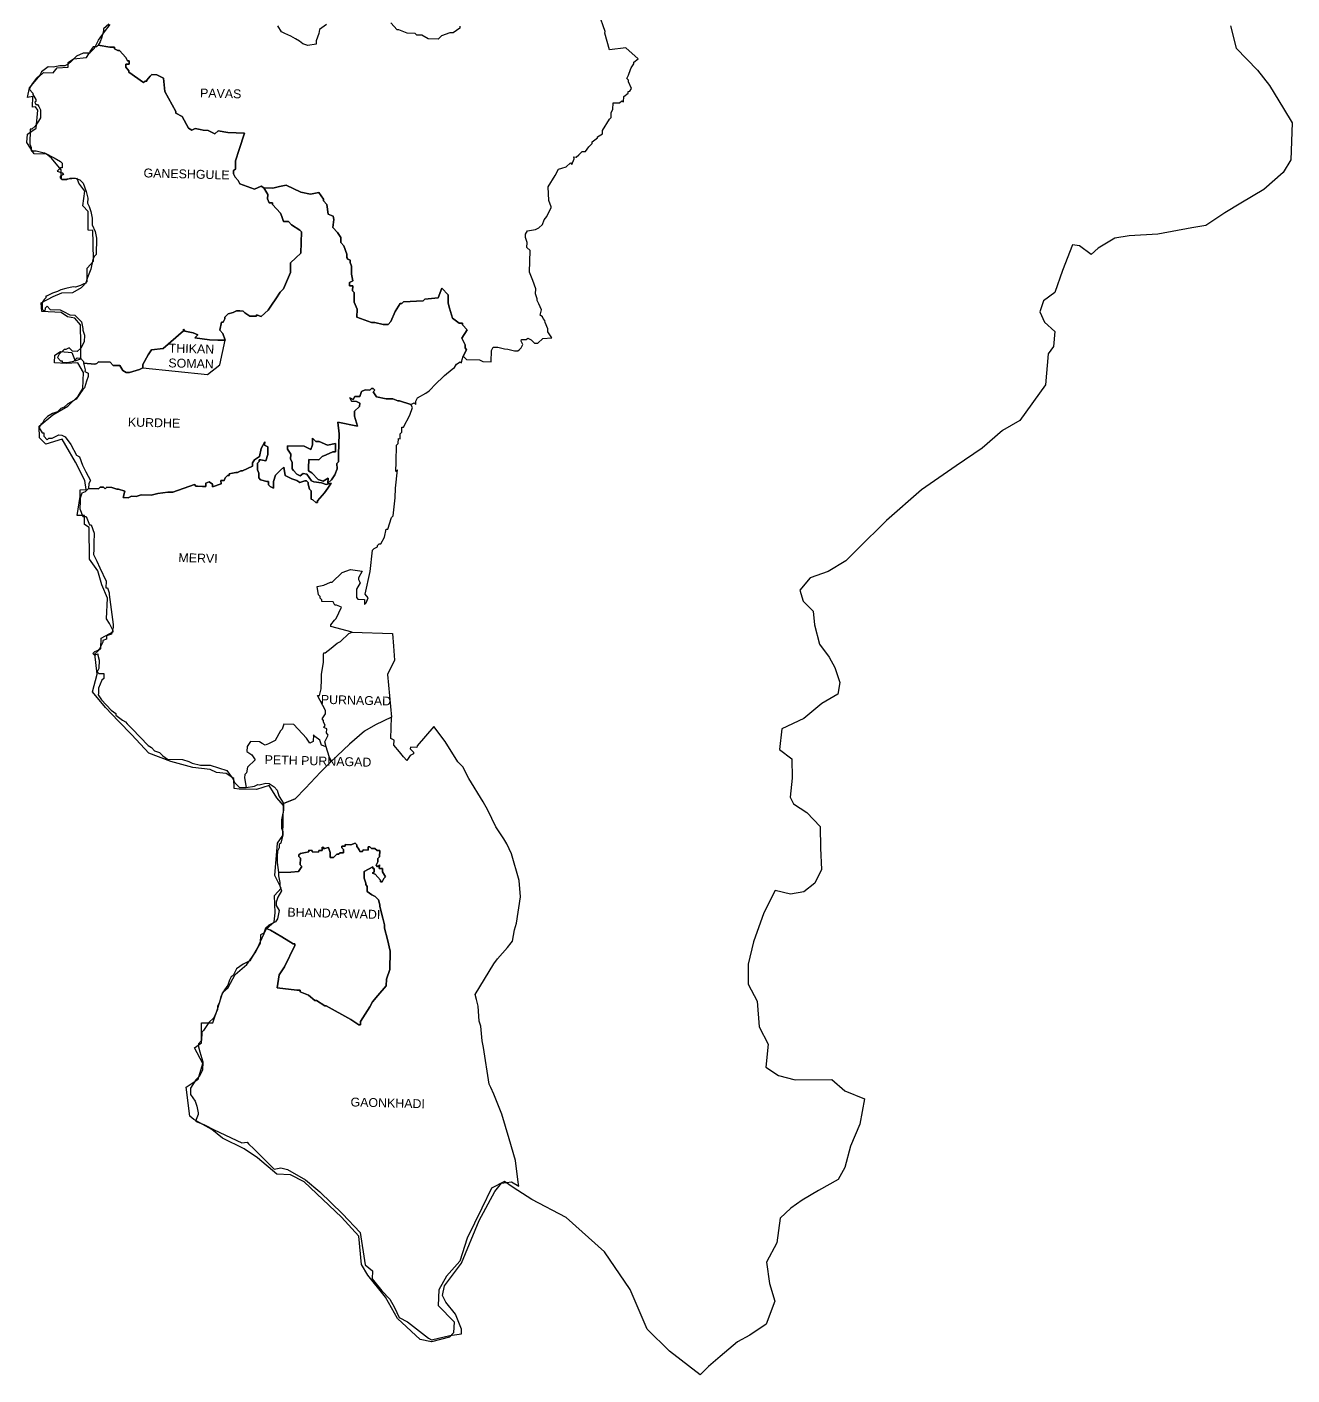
# Model space of a CAD drawing. Header units: metres. Extents: x 306399 to 345774, y 1851529 to 1914552.
# Drawn here: x 316627 to 331460, y 1851923 to 1867735 of the extents above; entities that cross this region are included whole.
import ezdxf

# ---------------------------------------------------------------- set-up
doc = ezdxf.new("R2010")
doc.units = ezdxf.units.M
doc.header["$MEASUREMENT"] = 0
for name, color, linetype in [('TALUKA BOUNDRY', 150, 'Continuous'), ('VILLAGE BOUNDRY', 5, 'Continuous'), ('VILLAGE NAME', 1, 'Continuous')]:
    doc.layers.add(name, color=color, linetype=linetype)
doc.styles.get("Standard").update_dxf_attribs({"font": 'arial.ttf'})

# ---------------------------------------------------------------- blocks, each defined once
blk = doc.blocks.new('57485')
at = {"layer": 'TALUKA BOUNDRY'}
blk.add_polyline3d([(331494, 1868112, 0), (331565, 1867852, 0), (331818, 1867601, 0), (331963, 1867421, 0), (332133, 1867154, 0), (332236, 1866991, 0), (332232, 1866555, 0), (332142, 1866404, 0), (331922, 1866200, 0), (331655, 1866035, 0), (331471, 1865917, 0), (331251, 1865767, 0), (331084, 1865736, 0), (330687, 1865652, 0), (330353, 1865628, 0), (330186, 1865597, 0), (329992, 1865474, 0), (329913, 1865399, 0), (329773, 1865497, 0), (329690, 1865508, 0), (329578, 1865205, 0), (329493, 1864946, 0), (329362, 1864844, 0), (329324, 1864715, 0), (329380, 1864595, 0), (329505, 1864486, 0), (329493, 1864313, 0), (329429, 1864224, 0), (329406, 1863861, 0), (329115, 1863436, 0), (328911, 1863313, 0), (328680, 1863104, 0), (328376, 1862890, 0), (327977, 1862600, 0), (327573, 1862233, 0), (327241, 1861889, 0), (327105, 1861749, 0), (326900, 1861621, 0), (326691, 1861542, 0), (326575, 1861396, 0), (326616, 1861266, 0), (326735, 1861151, 0), (326754, 1860994, 0), (326815, 1860765, 0), (326934, 1860618, 0), (327000, 1860498, 0), (327062, 1860324, 0), (327045, 1860184, 0), (326856, 1860070, 0), (326651, 1859893, 0), (326395, 1859765, 0), (326372, 1859522, 0), (326517, 1859415, 0), (326526, 1859188, 0), (326508, 1858966, 0), (326549, 1858890, 0), (326705, 1858791, 0), (326865, 1858627, 0), (326874, 1858373, 0), (326892, 1858123, 0), (326818, 1857962, 0), (326692, 1857860, 0), (326535, 1857828, 0), (326353, 1857867, 0), (326226, 1857602, 0), (326113, 1857262, 0), (326054, 1856997, 0), (326057, 1856764, 0), (326170, 1856567, 0), (326199, 1856264, 0), (326307, 1856063, 0), (326284, 1855792, 0), (326434, 1855699, 0), (326632, 1855654, 0), (327060, 1855666, 0), (327215, 1855533, 0), (327449, 1855444, 0), (327400, 1855147, 0), (327294, 1854888, 0), (327234, 1854634, 0), (327160, 1854493, 0), (326929, 1854360, 0), (326741, 1854242, 0), (326609, 1854146, 0), (326488, 1854028, 0), (326455, 1853738, 0), (326338, 1853507, 0), (326378, 1853257, 0), (326444, 1853051, 0), (326348, 1852781, 0), (326159, 1852647, 0), (326017, 1852567, 0), (325818, 1852390, 0), (325681, 1852271, 0), (325586, 1852169, 0), (325223, 1852442, 0), (324954, 1852694, 0), (324744, 1853156, 0), (324435, 1853591, 0), (323979, 1853985, 0), (323574, 1854189, 0), (323351, 1854326, 0), (323247, 1854392, 0), (323095, 1854312, 0), (322989, 1854074, 0), (322824, 1853718, 0), (322743, 1853448, 0), (322591, 1853271, 0), (322501, 1853109, 0), (322499, 1852925, 0), (322690, 1852734, 0), (322684, 1852608, 0), (322637, 1852555, 0), (322428, 1852497, 0), (322297, 1852519, 0), (322023, 1852760, 0), (321879, 1853010, 0), (321667, 1853261, 0), (321590, 1853386, 0), (321551, 1853718, 0), (321344, 1853937, 0), (321122, 1854140, 0), (320899, 1854342, 0), (320738, 1854420, 0), (320576, 1854426, 0), (320348, 1854612, 0), (320188, 1854717, 0), (319933, 1854838, 0), (319803, 1854937, 0), (319590, 1855047, 0), (319544, 1855085, 0), (319495, 1855424, 0), (319634, 1855523, 0), (319685, 1855706, 0), (319582, 1855889, 0), (319663, 1855948, 0), (319660, 1856183, 0), (319793, 1856185, 0), (319847, 1856358, 0), (319903, 1856547, 0), (319964, 1856606, 0), (320043, 1856758, 0), (320177, 1856879, 0), (320280, 1857029, 0), (320352, 1857195, 0), (320400, 1857305, 0), (320487, 1857386, 0), (320498, 1857491, 0), (320487, 1857695, 0), (320560, 1857781, 0), (320483, 1857928, 0), (320508, 1858310, 0), (320568, 1858399, 0), (320569, 1858751, 0), (320489, 1858839, 0), (320399, 1858984, 0), (320249, 1858931, 0), (320046, 1858933, 0), (319989, 1858938, 0), (319982, 1859058, 0), (319891, 1859113, 0), (319779, 1859124, 0), (319701, 1859157, 0), (319498, 1859175, 0), (319240, 1859241, 0), (318978, 1859334, 0), (318776, 1859544, 0), (318618, 1859702, 0), (318461, 1859861, 0), (318306, 1860041, 0), (318357, 1860249, 0), (318325, 1860487, 0), (318391, 1860549, 0), (318395, 1860671, 0), (318539, 1860751, 0), (318490, 1860844, 0), (318454, 1860898, 0), (318461, 1861142, 0), (318390, 1861297, 0), (318339, 1861461, 0), (318238, 1861597, 0), (318226, 1861966, 0), (318171, 1862000, 0), (318170, 1862106, 0), (318086, 1862104, 0), (318117, 1862329, 0), (318112, 1862407, 0), (318185, 1862412, 0), (318168, 1862518, 0), (318053, 1862730, 0), (317937, 1862922, 0), (317891, 1862995, 0), (317702, 1862935, 0), (317625, 1863008, 0), (317618, 1863144, 0), (317776, 1863278, 0), (317949, 1863385, 0), (318070, 1863505, 0), (318123, 1863597, 0), (318124, 1863784, 0), (318057, 1863897, 0), (317919, 1863884, 0), (317784, 1863888, 0), (317784, 1863980, 0), (317853, 1864026, 0), (317983, 1864014, 0), (318026, 1863919, 0), (318092, 1863942, 0), (318088, 1864118, 0), (318080, 1864340, 0), (318012, 1864417, 0), (317927, 1864434, 0), (317849, 1864481, 0), (317622, 1864489, 0), (317615, 1864592, 0), (317751, 1864666, 0), (317853, 1864714, 0), (317984, 1864718, 0), (318081, 1864780, 0), (318147, 1864852, 0), (318143, 1865009, 0), (318219, 1865093, 0), (318210, 1865307, 0), (318204, 1865451, 0), (318149, 1865455, 0), (318143, 1865671, 0), (318081, 1865739, 0), (318101, 1865910, 0), (318026, 1866003, 0), (318008, 1866057, 0), (317823, 1866040, 0), (317819, 1866154, 0), (317700, 1866288, 0), (317641, 1866334, 0), (317495, 1866338, 0), (317410, 1866466, 0), (317416, 1866564, 0), (317513, 1866636, 0), (317530, 1866848, 0), (317502, 1866886, 0), (317468, 1866883, 0), (317469, 1867008, 0), (317404, 1866995, 0), (317426, 1867109, 0), (317531, 1867238, 0), (317589, 1867294, 0), (317701, 1867291, 0), (317748, 1867350, 0), (317874, 1867362, 0), (317874, 1867416, 0), (317935, 1867459, 0), (318088, 1867480, 0), (318115, 1867523, 0), (318178, 1867591, 0), (318223, 1867685, 0), (318292, 1867782, 0), (318358, 1867871, 0)], dxfattribs=at)
at = {"layer": 'VILLAGE BOUNDRY'}
for points in [[(322459, 1867930), (322459, 1867910), (322382, 1867853), (322343, 1867853), (322246, 1867815), (322207, 1867776), (322091, 1867777), (322014, 1867816), (321956, 1867817), (321937, 1867836), (321840, 1867837), (321744, 1867876), (321724, 1867876), (321647, 1867954)], [(320893, 1867919), (320815, 1867862), (320805, 1867813), (320776, 1867727), (320776, 1867688), (320679, 1867669), (320621, 1867689), (320583, 1867718), (320534, 1867747), (320477, 1867777), (320409, 1867806), (320370, 1867825), (320323, 1867893)], [(318341, 1867876), (318282, 1867818), (318282, 1867799), (318262, 1867721), (318243, 1867664), (318223, 1867625), (318358, 1867605), (318397, 1867605), (318416, 1867605), (318416, 1867585), (318455, 1867566), (318474, 1867566), (318551, 1867488), (318570, 1867449), (318589, 1867449), (318589, 1867410), (318551, 1867410), (318550, 1867372), (318589, 1867333), (318589, 1867314), (318762, 1867197), (318782, 1867216), (318801, 1867216), (318801, 1867225), (318840, 1867273), (318859, 1867293), (318917, 1867292), (318994, 1867253), (319013, 1867098), (319147, 1866866), (319147, 1866846), (319224, 1866807), (319301, 1866671), (319339, 1866652), (319378, 1866671), (319436, 1866661), (319474, 1866651), (319532, 1866651), (319610, 1866612), (319648, 1866650), (319764, 1866630), (319958, 1866629), (319899, 1866436), (319859, 1866301), (319859, 1866204), (319839, 1866185), (319839, 1866146), (319858, 1866108), (319896, 1866069), (319916, 1866030), (320089, 1865971), (320167, 1866009), (320196, 1865990), (320302, 1865989), (320380, 1866008), (320457, 1866027), (320631, 1865949), (320746, 1865928), (320843, 1865947), (320901, 1865870), (320901, 1865850), (320939, 1865811), (320958, 1865695), (321016, 1865676), (321025, 1865637), (321015, 1865540), (321073, 1865482), (321111, 1865424), (321111, 1865366), (321149, 1865327), (321187, 1865230), (321187, 1865191), (321197, 1865172), (321226, 1865162), (321225, 1865133), (321244, 1865094), (321244, 1864998), (321263, 1864920), (321224, 1864901), (321224, 1864862), (321262, 1864862), (321262, 1864804), (321281, 1864785), (321281, 1864669), (321319, 1864591), (321318, 1864494), (321492, 1864435), (321531, 1864435), (321627, 1864415), (321685, 1864415), (321715, 1864454), (321764, 1864569), (321822, 1864666), (321841, 1864666), (321861, 1864685), (322093, 1864703), (322112, 1864722), (322267, 1864740), (322307, 1864856), (322384, 1864778), (322383, 1864682), (322402, 1864624), (322440, 1864507), (322517, 1864449), (322556, 1864449), (322556, 1864429), (322613, 1864371), (322555, 1864275), (322593, 1864197), (322593, 1864159), (322612, 1864139), (322573, 1864062), (322611, 1864023), (322766, 1864022), (322804, 1864003), (322901, 1864002), (322902, 1864137), (322921, 1864176), (322979, 1864176), (323057, 1864156), (323095, 1864156), (323173, 1864136), (323211, 1864136), (323231, 1864155), (323250, 1864174), (323270, 1864213), (323251, 1864252), (323251, 1864271), (323309, 1864271), (323328, 1864290), (323367, 1864270), (323405, 1864231), (323444, 1864231), (323502, 1864289), (323609, 1864298), (323561, 1864366), (323561, 1864404), (323527, 1864475), (323523, 1864501), (323503, 1864521), (323494, 1864540), (323465, 1864560), (323481, 1864623), (323446, 1864695), (323427, 1864734), (323427, 1864753), (323408, 1864811), (323409, 1864869), (323371, 1864966), (323332, 1865063), (323334, 1865315), (323296, 1865353), (323296, 1865411), (323277, 1865470), (323277, 1865508), (323297, 1865547), (323393, 1865566), (323432, 1865585), (323471, 1865623), (323491, 1865681), (323520, 1865719), (323569, 1865826), (323569, 1865835), (323543, 1865907), (323532, 1866067), (323610, 1866202), (323649, 1866279), (323687, 1866289), (323736, 1866308), (323785, 1866356), (323804, 1866337), (323828, 1866402), (323825, 1866425), (323853, 1866423), (323882, 1866452), (323921, 1866491), (323959, 1866490), (323998, 1866548), (324037, 1866587), (324037, 1866606), (324096, 1866654), (324096, 1866664), (324154, 1866702), (324154, 1866741), (324232, 1866876), (324252, 1866895), (324252, 1866953), (324272, 1866991), (324272, 1867069), (324349, 1867068), (324374, 1867093), (324392, 1867081), (324398, 1867145), (324447, 1867184), (324447, 1867203), (324467, 1867208), (324486, 1867242), (324447, 1867319), (324447, 1867338), (324428, 1867358), (324448, 1867396), (324468, 1867464), (324477, 1867483), (324507, 1867531), (324507, 1867551), (324555, 1867589), (324407, 1867715), (324217, 1867688), (324161, 1867881), (324161, 1867901), (324084, 1868114)], [(318821, 1863851), (319579, 1863788), (319724, 1863905), (319780, 1864194)], [(321336, 1860801), (321809, 1860795), (321822, 1860644), (321837, 1860483), (321760, 1860313), (321814, 1859812)]]:
    blk.add_lwpolyline(points, dxfattribs=at)
for points in [[(319958, 1866629), (319764, 1866630), (319648, 1866650), (319610, 1866612), (319532, 1866651), (319474, 1866651), (319436, 1866661), (319378, 1866671), (319339, 1866652), (319301, 1866671), (319224, 1866807), (319147, 1866846), (319147, 1866866), (319013, 1867098), (318994, 1867253), (318917, 1867292), (318859, 1867293), (318840, 1867273), (318801, 1867225), (318801, 1867216), (318782, 1867216), (318762, 1867197), (318589, 1867314), (318589, 1867333), (318550, 1867372), (318551, 1867410), (318589, 1867410), (318589, 1867449), (318570, 1867449), (318551, 1867488), (318474, 1867566), (318455, 1867566), (318416, 1867585), (318416, 1867605), (318397, 1867605), (318358, 1867605), (318223, 1867625), (318204, 1867606), (318165, 1867606), (318126, 1867548), (318126, 1867529), (318049, 1867529), (317971, 1867491), (317913, 1867433), (317874, 1867395), (317835, 1867376), (317777, 1867376), (317700, 1867357), (317642, 1867358), (317564, 1867300), (317544, 1867261), (317505, 1867223), (317457, 1867156), (317427, 1867107), (317427, 1867088), (317466, 1867049), (317466, 1867030), (317504, 1866972), (317504, 1866952), (317494, 1866943), (317504, 1866914), (317523, 1866914), (317542, 1866894), (317561, 1866855), (317561, 1866759), (317541, 1866720), (317502, 1866662), (317463, 1866624), (317444, 1866624), (317443, 1866450), (317462, 1866411), (317462, 1866372), (317520, 1866372), (317597, 1866352), (317617, 1866352), (317732, 1866294), (317809, 1866254), (317829, 1866235), (317828, 1866177), (317809, 1866177), (317770, 1866139), (317828, 1866119), (317847, 1866100), (317808, 1866080), (317808, 1866061), (317827, 1866042), (317885, 1866041), (317924, 1866061), (317982, 1866060), (318040, 1866040), (318079, 1866002), (318117, 1865905), (318136, 1865827), (318135, 1865769), (318154, 1865730), (318173, 1865672), (318192, 1865595), (318192, 1865518), (318230, 1865440), (318249, 1865363), (318248, 1865169), (318228, 1865150), (318209, 1865111), (318189, 1864996), (318150, 1864899), (318130, 1864822), (318111, 1864822), (318072, 1864803), (318014, 1864784), (317985, 1864784), (317898, 1864765), (317840, 1864746), (317801, 1864727), (317743, 1864708), (317675, 1864670), (317665, 1864670), (317665, 1864650), (317646, 1864631), (317626, 1864593), (317626, 1864515), (317645, 1864496), (317664, 1864515), (317664, 1864534), (317684, 1864554), (317722, 1864515), (317838, 1864514), (317877, 1864495), (317954, 1864455), (318012, 1864455), (318089, 1864377), (318108, 1864300), (318108, 1864281), (318127, 1864222), (318126, 1864145), (318087, 1864068), (318048, 1864030), (317990, 1864030), (317952, 1864069), (317913, 1864050), (317894, 1864050), (317835, 1863992), (317816, 1863954), (317854, 1863915), (317873, 1863915), (317873, 1863895), (317931, 1863895), (318009, 1863914), (318048, 1863952), (318086, 1863952), (318125, 1863913), (318125, 1863894), (318257, 1863885), (318279, 1863893), (318299, 1863912), (318434, 1863911), (318473, 1863872), (318550, 1863872), (318588, 1863814), (318627, 1863794), (318666, 1863794), (318782, 1863832), (318821, 1863851), (318821, 1863890), (318879, 1864006), (318918, 1864063), (319054, 1864082), (319287, 1864293), (319287, 1864313), (319306, 1864293), (319403, 1864273), (319458, 1864251), (319422, 1864215), (319509, 1864207), (319596, 1864195), (319693, 1864194), (319780, 1864194), (319751, 1864271), (319713, 1864310), (319732, 1864407), (319752, 1864407), (319771, 1864445), (319771, 1864465), (319810, 1864503), (319868, 1864522), (319907, 1864541), (319946, 1864541), (319985, 1864541), (320004, 1864521), (320062, 1864482), (320139, 1864482), (320139, 1864501), (320197, 1864481), (320275, 1864558), (320314, 1864616), (320362, 1864693), (320411, 1864770), (320450, 1864809), (320529, 1865002), (320529, 1865118), (320588, 1865175), (320646, 1865233), (320647, 1865484), (320628, 1865504), (320532, 1865562), (320493, 1865601), (320455, 1865601), (320435, 1865602), (320416, 1865660), (320397, 1865698), (320301, 1865796), (320301, 1865815), (320262, 1865815), (320243, 1865864), (320244, 1865912), (320196, 1865990), (320167, 1866009), (320089, 1865971), (319916, 1866030), (319896, 1866069), (319858, 1866108), (319839, 1866146), (319839, 1866185), (319859, 1866204), (319859, 1866301), (319899, 1866436)], [(320827, 1863066), (320865, 1863028), (320904, 1863027), (321001, 1862988), (321097, 1863007), (321097, 1862910), (321068, 1862910), (320990, 1862872), (320942, 1862853), (320922, 1862834), (320903, 1862815), (320787, 1862815), (320786, 1862719), (320786, 1862680), (320825, 1862660), (320902, 1862583), (320959, 1862563), (321018, 1862601), (321017, 1862543), (321056, 1862582), (321096, 1862640), (321120, 1862711), (321115, 1862775), (321135, 1862794), (321135, 1862881), (321137, 1863123), (321118, 1863258), (321350, 1863218), (321312, 1863334), (321312, 1863392), (321371, 1863450), (321371, 1863489), (321332, 1863508), (321274, 1863509), (321255, 1863547), (321294, 1863528), (321313, 1863566), (321371, 1863566), (321391, 1863624), (321430, 1863643), (321488, 1863643), (321507, 1863662), (321526, 1863662), (321546, 1863642), (321526, 1863623), (321565, 1863565), (321680, 1863545), (321758, 1863545), (321816, 1863525), (321835, 1863525), (321970, 1863485), (322009, 1863504), (322028, 1863485), (322028, 1863524), (322048, 1863562), (322145, 1863620), (322184, 1863648), (322203, 1863668), (322242, 1863716), (322359, 1863831), (322446, 1863908), (322475, 1863927), (322495, 1863966), (322540, 1863994), (322553, 1863985), (322563, 1864023), (322573, 1864062), (322612, 1864139), (322593, 1864159), (322593, 1864197), (322555, 1864275), (322613, 1864371), (322556, 1864429), (322556, 1864449), (322517, 1864449), (322440, 1864507), (322402, 1864624), (322383, 1864682), (322384, 1864778), (322307, 1864856), (322267, 1864740), (322112, 1864722), (322093, 1864703), (321861, 1864685), (321841, 1864666), (321822, 1864666), (321764, 1864569), (321715, 1864454), (321685, 1864415), (321627, 1864415), (321531, 1864435), (321492, 1864435), (321318, 1864494), (321319, 1864591), (321281, 1864669), (321281, 1864785), (321262, 1864804), (321262, 1864862), (321224, 1864862), (321224, 1864901), (321263, 1864920), (321244, 1864998), (321244, 1865094), (321225, 1865133), (321226, 1865162), (321197, 1865172), (321187, 1865191), (321187, 1865230), (321149, 1865327), (321111, 1865366), (321111, 1865424), (321073, 1865482), (321015, 1865540), (321025, 1865637), (321016, 1865676), (320958, 1865695), (320939, 1865811), (320901, 1865850), (320901, 1865870), (320843, 1865947), (320746, 1865928), (320631, 1865949), (320457, 1866027), (320380, 1866008), (320302, 1865989), (320196, 1865990), (320244, 1865912), (320243, 1865864), (320262, 1865815), (320301, 1865815), (320301, 1865796), (320397, 1865698), (320416, 1865660), (320435, 1865602), (320455, 1865601), (320493, 1865601), (320532, 1865562), (320628, 1865504), (320647, 1865484), (320646, 1865233), (320588, 1865175), (320529, 1865118), (320529, 1865002), (320450, 1864809), (320411, 1864770), (320362, 1864693), (320314, 1864616), (320275, 1864558), (320197, 1864481), (320139, 1864501), (320139, 1864482), (320062, 1864482), (320004, 1864521), (319985, 1864541), (319946, 1864541), (319907, 1864541), (319868, 1864522), (319810, 1864503), (319771, 1864465), (319771, 1864445), (319752, 1864407), (319732, 1864407), (319713, 1864310), (319751, 1864271), (319780, 1864194), (319693, 1864194), (319596, 1864195), (319509, 1864207), (319422, 1864215), (319458, 1864251), (319403, 1864273), (319306, 1864293), (319287, 1864313), (319287, 1864293), (319054, 1864082), (318918, 1864063), (318879, 1864006), (318821, 1863890), (318821, 1863851), (318782, 1863832), (318666, 1863794), (318627, 1863794), (318588, 1863814), (318550, 1863872), (318473, 1863872), (318434, 1863911), (318299, 1863912), (318279, 1863893), (318257, 1863885), (318125, 1863894), (318144, 1863816), (318143, 1863797), (318182, 1863777), (318182, 1863739), (318162, 1863681), (318142, 1863604), (318123, 1863584), (318045, 1863469), (317948, 1863411), (317909, 1863373), (317870, 1863354), (317831, 1863315), (317773, 1863296), (317715, 1863258), (317676, 1863220), (317657, 1863181), (317637, 1863162), (317618, 1863123), (317656, 1863065), (317675, 1863065), (317675, 1863026), (317714, 1862987), (317733, 1863007), (317772, 1863006), (317849, 1863045), (317888, 1863044), (317926, 1863025), (317994, 1862937), (318061, 1862811), (318099, 1862792), (318137, 1862695), (318175, 1862617), (318233, 1862520), (318213, 1862482), (318213, 1862424), (318329, 1862423), (318349, 1862442), (318387, 1862442), (318406, 1862423), (318426, 1862442), (318484, 1862442), (318542, 1862422), (318561, 1862422), (318638, 1862402), (318619, 1862325), (318677, 1862325), (318715, 1862344), (318773, 1862343), (318831, 1862362), (318947, 1862362), (319025, 1862381), (319141, 1862399), (319199, 1862399), (319451, 1862494), (319470, 1862475), (319489, 1862475), (319547, 1862474), (319586, 1862474), (319586, 1862513), (319625, 1862532), (319664, 1862503), (319663, 1862474), (319765, 1862509), (319761, 1862550), (319799, 1862550), (319809, 1862579), (319838, 1862608), (319858, 1862608), (319858, 1862627), (319935, 1862646), (319955, 1862646), (319993, 1862665), (320013, 1862665), (320129, 1862722), (320129, 1862761), (320149, 1862800), (320207, 1862838), (320227, 1862934), (320267, 1863012), (320266, 1862973), (320304, 1862953), (320304, 1862866), (320285, 1862791), (320226, 1862799), (320207, 1862799), (320207, 1862780), (320187, 1862761), (320187, 1862683), (320206, 1862645), (320206, 1862587), (320225, 1862567), (320302, 1862547), (320321, 1862547), (320321, 1862509), (320340, 1862489), (320379, 1862470), (320379, 1862499), (320379, 1862547), (320399, 1862624), (320457, 1862682), (320496, 1862720), (320515, 1862623), (320592, 1862584), (320650, 1862565), (320689, 1862545), (320747, 1862564), (320766, 1862564), (320785, 1862545), (320785, 1862525), (320804, 1862467), (320823, 1862448), (320823, 1862351), (320842, 1862341), (320881, 1862312), (320900, 1862312), (320900, 1862331), (320978, 1862428), (321017, 1862485), (321056, 1862543), (320998, 1862524), (320940, 1862544), (320853, 1862554), (320824, 1862564), (320767, 1862641), (320724, 1862649), (320689, 1862622), (320651, 1862642), (320612, 1862681), (320593, 1862700), (320593, 1862778), (320574, 1862816), (320575, 1862874), (320536, 1862933), (320536, 1862971), (320730, 1862970), (320807, 1862931), (320827, 1862989)], [(321613, 1861805), (321613, 1861824), (321632, 1861844), (321651, 1861844), (321691, 1861921), (321710, 1862017), (321730, 1862017), (321769, 1862152), (321789, 1862172), (321809, 1862384), (321810, 1862500), (321830, 1862713), (321811, 1862693), (321812, 1862809), (321813, 1863003), (321832, 1863022), (321832, 1863080), (321852, 1863080), (321852, 1863138), (321872, 1863157), (321872, 1863215), (321891, 1863215), (321960, 1863360), (321989, 1863447), (321970, 1863485), (321835, 1863525), (321816, 1863525), (321758, 1863545), (321680, 1863545), (321565, 1863565), (321526, 1863623), (321546, 1863642), (321526, 1863662), (321507, 1863662), (321488, 1863643), (321430, 1863643), (321391, 1863624), (321371, 1863566), (321313, 1863566), (321294, 1863528), (321255, 1863547), (321274, 1863509), (321332, 1863508), (321371, 1863489), (321371, 1863450), (321312, 1863392), (321312, 1863334), (321350, 1863218), (321118, 1863258), (321137, 1863123), (321135, 1862881), (321135, 1862794), (321115, 1862775), (321120, 1862711), (321096, 1862640), (321056, 1862582), (321017, 1862543), (321018, 1862601), (320959, 1862563), (320902, 1862583), (320825, 1862660), (320786, 1862680), (320786, 1862719), (320787, 1862815), (320903, 1862815), (320922, 1862834), (320942, 1862853), (320990, 1862872), (321068, 1862910), (321097, 1862910), (321097, 1863007), (321001, 1862988), (320904, 1863027), (320865, 1863028), (320827, 1863066), (320827, 1862989), (320807, 1862931), (320730, 1862970), (320536, 1862971), (320536, 1862933), (320575, 1862874), (320574, 1862816), (320593, 1862778), (320593, 1862700), (320612, 1862681), (320651, 1862642), (320689, 1862622), (320724, 1862649), (320767, 1862641), (320824, 1862564), (320853, 1862554), (320940, 1862544), (320998, 1862524), (321056, 1862543), (321017, 1862485), (320978, 1862428), (320900, 1862331), (320900, 1862312), (320881, 1862312), (320842, 1862341), (320823, 1862351), (320823, 1862448), (320804, 1862467), (320785, 1862525), (320785, 1862545), (320766, 1862564), (320747, 1862564), (320689, 1862545), (320650, 1862565), (320592, 1862584), (320515, 1862623), (320496, 1862720), (320457, 1862682), (320399, 1862624), (320379, 1862547), (320379, 1862499), (320379, 1862470), (320340, 1862489), (320321, 1862509), (320321, 1862547), (320302, 1862547), (320225, 1862567), (320206, 1862587), (320206, 1862645), (320187, 1862683), (320187, 1862761), (320207, 1862780), (320207, 1862799), (320226, 1862799), (320285, 1862791), (320304, 1862866), (320304, 1862953), (320266, 1862973), (320267, 1863012), (320227, 1862934), (320207, 1862838), (320149, 1862800), (320129, 1862761), (320129, 1862722), (320013, 1862665), (319993, 1862665), (319955, 1862646), (319935, 1862646), (319858, 1862627), (319858, 1862608), (319838, 1862608), (319809, 1862579), (319799, 1862550), (319761, 1862550), (319765, 1862509), (319663, 1862474), (319664, 1862503), (319625, 1862532), (319586, 1862513), (319586, 1862474), (319547, 1862474), (319489, 1862475), (319470, 1862475), (319451, 1862494), (319199, 1862399), (319141, 1862399), (319025, 1862381), (318947, 1862362), (318831, 1862362), (318773, 1862343), (318715, 1862344), (318677, 1862325), (318619, 1862325), (318638, 1862402), (318561, 1862422), (318542, 1862422), (318484, 1862442), (318426, 1862442), (318406, 1862423), (318387, 1862442), (318349, 1862442), (318329, 1862423), (318213, 1862424), (318174, 1862385), (318135, 1862366), (318116, 1862308), (318116, 1862270), (318115, 1862183), (318153, 1862095), (318182, 1862095), (318192, 1862095), (318230, 1861998), (318249, 1861998), (318287, 1861901), (318287, 1861785), (318286, 1861708), (318286, 1861650), (318324, 1861572), (318363, 1861495), (318439, 1861340), (318439, 1861262), (318458, 1861262), (318477, 1861204), (318477, 1861185), (318533, 1860836), (318533, 1860798), (318513, 1860721), (318455, 1860702), (318455, 1860663), (318416, 1860644), (318416, 1860624), (318376, 1860547), (318357, 1860528), (318318, 1860509), (318299, 1860490), (318318, 1860470), (318337, 1860480), (318357, 1860489), (318357, 1860470), (318376, 1860412), (318375, 1860315), (318356, 1860277), (318375, 1860257), (318433, 1860257), (318433, 1860199), (318413, 1860180), (318374, 1860083), (318374, 1860025), (318373, 1860006), (318412, 1859948), (318527, 1859831), (318585, 1859792), (318585, 1859773), (318662, 1859714), (318700, 1859695), (318720, 1859675), (318777, 1859617), (318970, 1859422), (319008, 1859403), (319047, 1859364), (319104, 1859344), (319143, 1859306), (319201, 1859267), (319375, 1859266), (319452, 1859246), (319490, 1859226), (319587, 1859206), (319664, 1859206), (319703, 1859206), (319896, 1859147), (319973, 1859049), (319992, 1859011), (320050, 1858952), (320127, 1858952), (320224, 1858971), (320263, 1858990), (320282, 1858990), (320359, 1859009), (320398, 1859008), (320456, 1858969), (320494, 1858931), (320513, 1858863), (320571, 1858775), (320706, 1858833), (320823, 1858958), (320881, 1859025), (320998, 1859150), (321115, 1859275), (321058, 1859449), (321039, 1859507), (321078, 1859585), (321059, 1859614), (321059, 1859662), (321027, 1859675), (321040, 1859701), (321021, 1859740), (321021, 1859759), (321002, 1859778), (321041, 1859836), (321041, 1859875), (320945, 1860049), (320965, 1860049), (320984, 1860127), (320985, 1860243), (320985, 1860262), (320985, 1860301), (321005, 1860436), (321006, 1860494), (321006, 1860532), (321006, 1860552), (321025, 1860552), (321093, 1860609), (321161, 1860667), (321200, 1860686), (321297, 1860782), (321336, 1860801), (321085, 1860861), (321085, 1860880), (321124, 1860938), (321144, 1860957), (321203, 1861092), (321145, 1861112), (321125, 1861112), (321106, 1861151), (320971, 1861151), (320971, 1861171), (320952, 1861190), (320952, 1861210), (320933, 1861229), (320914, 1861326), (320991, 1861345), (321069, 1861383), (321088, 1861383), (321205, 1861498), (321302, 1861536), (321437, 1861516), (321398, 1861439), (321398, 1861420), (321417, 1861381), (321378, 1861304), (321377, 1861207), (321396, 1861188), (321474, 1861187), (321473, 1861129), (321493, 1861148), (321513, 1861206), (321479, 1861250), (321534, 1861516), (321554, 1861767), (321574, 1861786)], [(322968, 1858743), (322911, 1858840), (322738, 1859111), (322662, 1859247), (322604, 1859305), (322451, 1859538), (322316, 1859713), (322122, 1859482), (322121, 1859463), (322044, 1859463), (322044, 1859444), (322082, 1859405), (322082, 1859386), (322044, 1859366), (322005, 1859309), (321966, 1859348), (321918, 1859406), (321851, 1859484), (321851, 1859542), (321813, 1859561), (321814, 1859812), (321630, 1859717), (321504, 1859640), (321329, 1859487), (321115, 1859275), (320998, 1859150), (320881, 1859025), (320823, 1858958), (320706, 1858833), (320571, 1858775), (320570, 1858698), (320560, 1858640), (320550, 1858582), (320550, 1858486), (320569, 1858447), (320569, 1858408), (320549, 1858311), (320529, 1858292), (320529, 1858254), (320510, 1858215), (320509, 1858157), (320509, 1858080), (320527, 1857964), (320673, 1857972), (320760, 1857982), (320799, 1858039), (320779, 1858059), (320780, 1858136), (320761, 1858156), (320761, 1858175), (320780, 1858194), (320877, 1858213), (320877, 1858232), (320916, 1858232), (320916, 1858213), (320993, 1858212), (320993, 1858232), (321032, 1858231), (321032, 1858270), (321051, 1858270), (321051, 1858251), (321109, 1858270), (321128, 1858212), (321128, 1858153), (321147, 1858153), (321167, 1858153), (321205, 1858192), (321225, 1858192), (321244, 1858211), (321273, 1858211), (321283, 1858211), (321283, 1858249), (321264, 1858269), (321264, 1858288), (321303, 1858288), (321303, 1858307), (321370, 1858307), (321419, 1858326), (321438, 1858306), (321438, 1858287), (321457, 1858268), (321467, 1858248), (321476, 1858229), (321505, 1858229), (321515, 1858248), (321573, 1858248), (321573, 1858286), (321593, 1858286), (321612, 1858267), (321651, 1858267), (321680, 1858247), (321708, 1858247), (321708, 1858170), (321689, 1858150), (321688, 1858112), (321669, 1858073), (321688, 1858054), (321710, 1858076), (321707, 1858034), (321746, 1858034), (321746, 1857995), (321784, 1857937), (321765, 1857918), (321745, 1857879), (321726, 1857879), (321726, 1857899), (321659, 1857967), (321630, 1857977), (321649, 1857996), (321649, 1858035), (321630, 1858035), (321630, 1858054), (321533, 1857997), (321533, 1857919), (321552, 1857861), (321552, 1857842), (321571, 1857822), (321570, 1857764), (321628, 1857725), (321667, 1857706), (321705, 1857667), (321724, 1857609), (321724, 1857589), (321762, 1857454), (321781, 1857376), (321781, 1857338), (321819, 1857202), (321856, 1857067), (321855, 1856854), (321816, 1856738), (321816, 1856661), (321718, 1856545), (321660, 1856468), (321630, 1856410), (321523, 1856237), (321523, 1856198), (321504, 1856198), (321407, 1856257), (321118, 1856413), (321099, 1856413), (321002, 1856472), (320983, 1856472), (320906, 1856531), (320810, 1856570), (320810, 1856589), (320771, 1856589), (320539, 1856610), (320559, 1856765), (320618, 1856861), (320735, 1857112), (320735, 1857131), (320716, 1857131), (320581, 1857209), (320446, 1857287), (320388, 1857307), (320369, 1857249), (320330, 1857230), (320329, 1857133), (320251, 1856998), (320212, 1856921), (320135, 1856883), (320057, 1856825), (320018, 1856748), (319998, 1856729), (319979, 1856690), (319959, 1856633), (319920, 1856575), (319881, 1856498), (319861, 1856420), (319842, 1856382), (319842, 1856343), (319802, 1856247), (319744, 1856189), (319685, 1856093), (319666, 1856074), (319665, 1855977), (319627, 1855938), (319626, 1855919), (319645, 1855842), (319683, 1855725), (319683, 1855629), (319644, 1855552), (319605, 1855513), (319546, 1855417), (319546, 1855340), (319603, 1855262), (319622, 1855204), (319641, 1855126), (319641, 1855107), (319612, 1855030), (319718, 1854990), (319834, 1854932), (320161, 1854785), (320220, 1854794), (320239, 1854775), (320306, 1854716), (320546, 1854483), (320624, 1854502), (320701, 1854482), (320913, 1854365), (321086, 1854229), (321356, 1853976), (321567, 1853762), (321633, 1853384), (321719, 1853316), (321719, 1853220), (321834, 1853084), (321930, 1852986), (321988, 1852889), (322045, 1852773), (322141, 1852724), (322392, 1852539), (322430, 1852520), (322643, 1852576), (322779, 1852595), (322779, 1852653), (322703, 1852827), (322587, 1852963), (322549, 1853041), (322569, 1853157), (322764, 1853426), (322960, 1853928), (323136, 1854275), (323214, 1854371), (323330, 1854390), (323417, 1854341), (323408, 1854390), (323370, 1854641), (323294, 1854893), (323199, 1855183), (323104, 1855416), (323066, 1855494), (323047, 1855532), (322972, 1855958), (322953, 1856036), (322934, 1856210), (322915, 1856268), (322897, 1856442), (322878, 1856519), (322859, 1856578), (323074, 1856944), (323113, 1857002), (323230, 1857136), (323269, 1857194), (323288, 1857213), (323308, 1857348), (323328, 1857426), (323368, 1857735), (323350, 1857928), (323255, 1858238), (323198, 1858354), (323160, 1858413), (323064, 1858549)], [(320998, 1859150), (321115, 1859275), (321058, 1859449), (321000, 1859469), (320981, 1859527), (320923, 1859566), (320904, 1859586), (320904, 1859508), (320865, 1859489), (320826, 1859547), (320673, 1859703), (320557, 1859706), (320537, 1859646), (320518, 1859626), (320459, 1859511), (320420, 1859492), (320381, 1859473), (320343, 1859453), (320304, 1859473), (320275, 1859492), (320169, 1859493), (320130, 1859435), (320129, 1859377), (320187, 1859338), (320226, 1859280), (320138, 1859194), (320128, 1859126), (320109, 1859107), (320108, 1859068), (320127, 1858952), (320224, 1858971), (320263, 1858990), (320282, 1858990), (320359, 1859009), (320398, 1859008), (320456, 1858969), (320494, 1858931), (320513, 1858863), (320571, 1858775), (320706, 1858833), (320823, 1858958), (320881, 1859025)], [(321724, 1857589), (321724, 1857609), (321705, 1857667), (321667, 1857706), (321628, 1857725), (321570, 1857764), (321571, 1857822), (321552, 1857842), (321552, 1857861), (321533, 1857919), (321533, 1857997), (321630, 1858054), (321630, 1858035), (321649, 1858035), (321649, 1857996), (321630, 1857977), (321659, 1857967), (321726, 1857899), (321726, 1857879), (321745, 1857879), (321765, 1857918), (321784, 1857937), (321746, 1857995), (321746, 1858034), (321707, 1858034), (321710, 1858076), (321688, 1858054), (321669, 1858073), (321688, 1858112), (321689, 1858150), (321708, 1858170), (321708, 1858247), (321680, 1858247), (321651, 1858267), (321612, 1858267), (321593, 1858286), (321573, 1858286), (321573, 1858248), (321515, 1858248), (321505, 1858229), (321476, 1858229), (321467, 1858248), (321457, 1858268), (321438, 1858287), (321438, 1858306), (321419, 1858326), (321370, 1858307), (321303, 1858307), (321303, 1858288), (321264, 1858288), (321264, 1858269), (321283, 1858249), (321283, 1858211), (321273, 1858211), (321244, 1858211), (321225, 1858192), (321205, 1858192), (321167, 1858153), (321147, 1858153), (321128, 1858153), (321128, 1858212), (321109, 1858270), (321051, 1858251), (321051, 1858270), (321032, 1858270), (321032, 1858231), (320993, 1858232), (320993, 1858212), (320916, 1858213), (320916, 1858232), (320877, 1858232), (320877, 1858213), (320780, 1858194), (320761, 1858175), (320761, 1858156), (320780, 1858136), (320779, 1858059), (320799, 1858039), (320760, 1857982), (320673, 1857972), (320527, 1857964), (320527, 1857925), (320546, 1857847), (320546, 1857809), (320565, 1857751), (320526, 1857674), (320506, 1857616), (320506, 1857577), (320544, 1857519), (320524, 1857422), (320505, 1857384), (320427, 1857345), (320388, 1857307), (320446, 1857287), (320581, 1857209), (320716, 1857131), (320735, 1857131), (320735, 1857112), (320618, 1856861), (320559, 1856765), (320539, 1856610), (320771, 1856589), (320810, 1856589), (320810, 1856570), (320906, 1856531), (320983, 1856472), (321002, 1856472), (321099, 1856413), (321118, 1856413), (321407, 1856257), (321504, 1856198), (321523, 1856198), (321523, 1856237), (321630, 1856410), (321660, 1856468), (321718, 1856545), (321816, 1856661), (321816, 1856738), (321855, 1856854), (321856, 1857067), (321819, 1857202), (321781, 1857338), (321781, 1857376), (321762, 1857454)]]:
    blk.add_lwpolyline(points, close=True, dxfattribs=at)
at = {"layer": 'VILLAGE NAME', "attachment_point": 1, "rotation": 359.6762}
for s, width, insert, char_height in [('PAVAS', 108.17, (319428, 1867141), 104), ('GANESHGULE', 108.17, (318784, 1866190), 104), ('THIKAN SOMAN', 600.59, (319120, 1864141), 104.04), ('KURDHE', 708.53, (318658, 1863265), 104), ('MERVI', 682.53, (319282, 1861687), 104), ('PURNAGAD', 1274.29, (320984, 1860057), 104), ('PETH PURNAGAD', 1430.24, (320339, 1859338), 104.04), ('BHANDARWADI', 108.17, (320641, 1857554), 104.04), ('GAONKHADI', 108.17, (321425, 1855342), 104)]:
    blk.add_mtext_dynamic_manual_height_columns(s, width=width, gutter_width=520, heights=[0], dxfattribs=dict(at, insert=insert, char_height=char_height))

msp = doc.modelspace()

# ---------------------------------------------------------------- block references
at = {"layer": 'VILLAGE BOUNDRY', "rotation": 358.8738758728772}
msp.add_blockref('57485', (-37404, 6511), dxfattribs=at)

doc.saveas('drawing.dxf')
